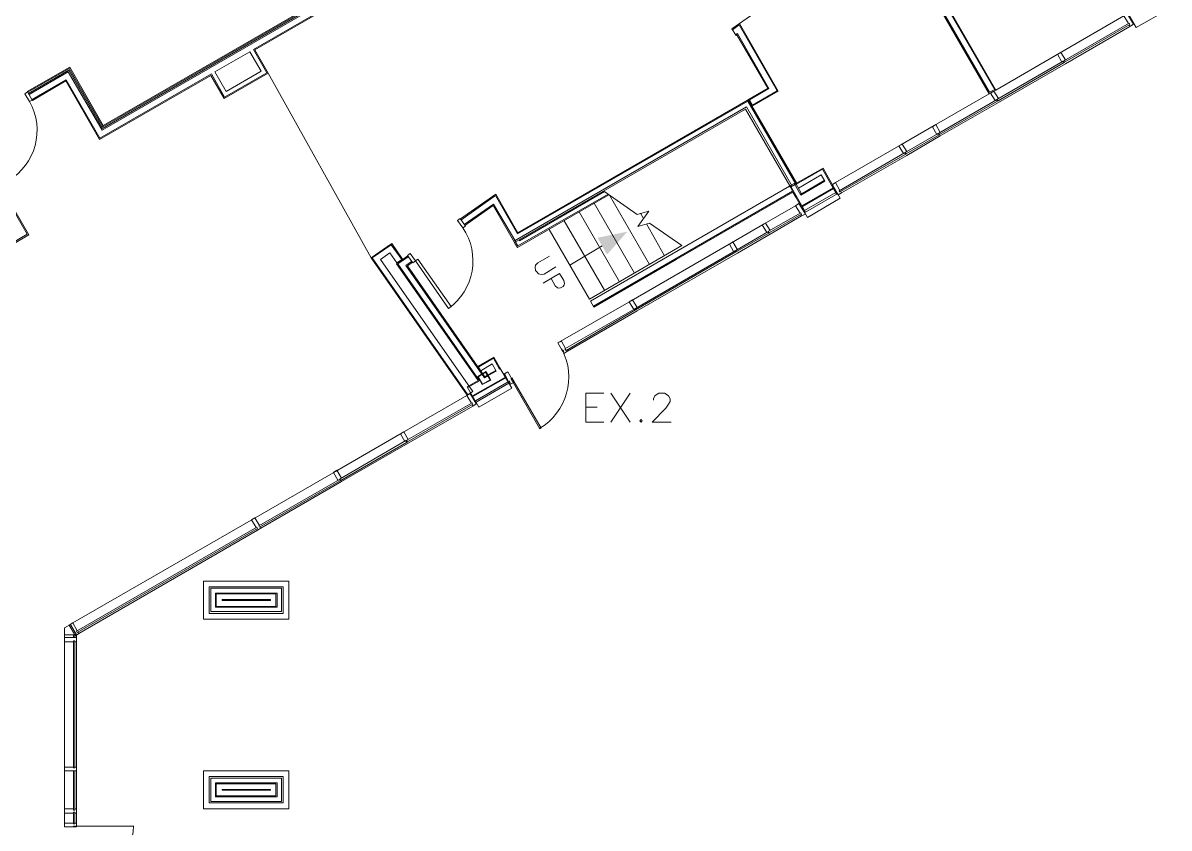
# Model space of a CAD drawing. Header units: millimetres. Extents: x 171 to 6612, y 356 to 4695.
# Drawn here: x 3159 to 3873, y 2614 to 3116 of the extents above; entities that cross this region are included whole.
import ezdxf

# ---------------------------------------------------------------- set-up
doc = ezdxf.new("R2010")
doc.units = ezdxf.units.MM
for name, color, linetype in [('doors', 170, 'Continuous'), ('exits', 251, 'Continuous'), ('stairs up', 3, 'Continuous'), ('walls', 7, 'Continuous')]:
    doc.layers.add(name, color=color, linetype=linetype)

msp = doc.modelspace()

# ---------------------------------------------------------------- linework, layer by layer
at = {"layer": 'doors', "lineweight": 9}
msp.add_lwpolyline([(3405.17, 2968.57), (3403.53, 2967.4), (3424.12, 2937.92), (3425.75, 2939.09)], close=True, dxfattribs=at)
msp.add_lwpolyline([(3462.95, 2894.18), (3480.96, 2862.84), (3481.9, 2863.3), (3463.65, 2894.65), (3463.42, 2894.42)], dxfattribs=at)
for centre, radius, start, end in [((3131.73, 3048.69), 36.29, 300.60221, 29.53496), ((3403.28, 2967.44), 36.13, 305.22178, 34.6401), ((3462, 2895.12), 37.08, 300.21213, 28.19615), ((3191.58, 2615.81), 36.37, 270, 360)]:
    msp.add_arc(centre, radius, start, end, dxfattribs=at)
at = {"layer": 'exits', "lineweight": 9}
for points in [[(3520.96, 2867.05), (3509.73, 2867.05), (3509.73, 2885.06), (3520.96, 2885.06)], [(3525.17, 2885.06), (3537.33, 2867.05)], [(3537.33, 2885.06), (3525.17, 2867.05)], [(3551.84, 2880.85), (3551.84, 2881.55), (3552.54, 2883.42), (3553.47, 2884.12), (3555.11, 2885.06), (3558.62, 2885.06), (3560.26, 2884.12), (3561.19, 2883.42), (3562.13, 2881.55), (3562.13, 2879.91), (3561.19, 2878.28), (3559.56, 2875.7), (3550.9, 2867.05), (3562.83, 2867.05)], [(3509.73, 2876.4), (3516.75, 2876.4)]]:
    msp.add_lwpolyline(points, dxfattribs=at)
msp.add_lwpolyline([(3544.12, 2868.68), (3543.18, 2867.98), (3544.12, 2867.05), (3544.82, 2867.98)], close=True, dxfattribs=at)
at = {"layer": 'stairs up', "lineweight": 9}
for points in [[(3486.81, 2987.05), (3511.84, 2943.54), (3569.38, 2976.99), (3549.26, 2991.02), (3542.01, 2988.92), (3548.8, 2998.51), (3541.54, 2996.4), (3520.96, 3010.91)], [(3524.47, 3008.33), (3549.26, 2965.29)], [(3505.52, 2998.04), (3530.55, 2954.53)], [(3514.88, 3003.42), (3539.91, 2959.91)], [(3543.65, 2997.11), (3545.52, 2993.83)], [(3496.16, 2992.43), (3521.19, 2949.15)], [(3547.39, 2990.56), (3558.62, 2970.67)], [(3499.67, 2964.82), (3519.79, 2976.75)], [(3487.04, 2970.44), (3479.79, 2966.23), (3478.39, 2964.82), (3478.15, 2963.42), (3478.39, 2961.55), (3479.09, 2960.61), (3480.26, 2959.44), (3481.9, 2958.98), (3483.77, 2959.21), (3491.02, 2963.66)], [(3483.06, 2953.6), (3493.36, 2959.68), (3495.93, 2955.23), (3496.4, 2953.36), (3496.16, 2952.66), (3495.46, 2951.49), (3493.82, 2950.79), (3492.66, 2950.56), (3491.95, 2950.79), (3490.55, 2951.96), (3487.98, 2956.4)]]:
    msp.add_lwpolyline(points, dxfattribs=at)
at = {"layer": 'stairs up', "transparency": 33554559}
msp.add_solid([(3516.98, 2981.9), (3535.46, 2985.64), (3522.83, 2971.37)], dxfattribs=at)
at = {"layer": 'walls', "color": 11, "lineweight": 9, "true_color": 0xf27172}
for points in [[(3573.59, 3310.09), (3573.36, 3310.55), (3547.16, 3295.35), (3568.91, 3257.69), (3561.19, 3253.24), (3560.49, 3254.41), (3209.15, 3051.84), (3188.33, 3088.1), (3161.9, 3072.89), (3162.13, 3072.66)], [(3164.94, 3067.51), (3165.17, 3067.28), (3185.99, 3079.44), (3206.81, 3042.95), (3276.28, 3082.95), (3284.47, 3068.45), (3311.84, 3084.36), (3303.65, 3098.86), (3563.53, 3249.03), (3573.36, 3232.19), (3596.05, 3245.29), (3583.88, 3266.34), (3574.29, 3260.73), (3555.81, 3293.01), (3576.63, 3304.94), (3576.4, 3305.17)], [(3583.42, 3266.11), (3595.11, 3245.53), (3573.59, 3233.13), (3563.77, 3249.74), (3302.71, 3099.09), (3311.14, 3084.59), (3284.7, 3069.39), (3276.52, 3083.89), (3207.04, 3043.89), (3186.22, 3080.15), (3164.94, 3067.98)], [(3560.73, 3253.95), (3208.91, 3050.91), (3188.1, 3087.16), (3162.36, 3072.43)], [(3560.96, 3253.48), (3208.68, 3049.97), (3187.86, 3086.23), (3162.6, 3071.72)], [(3561.66, 3253.48), (3561.89, 3253.01), (3208.45, 3048.8), (3187.39, 3085.06), (3163.07, 3071.02)], [(3706.46, 3185.17), (3698.97, 3180.03), (3760.96, 3072.43), (3764.23, 3074.06), (3709.96, 3168.1), (3750.2, 3196.4), (3742.95, 3206.46), (3759.79, 3218.16)], [(3705.05, 3184.94), (3698.03, 3180.03), (3760.72, 3071.49), (3764.94, 3073.83), (3710.67, 3167.86), (3751.13, 3196.17), (3743.88, 3206.23), (3743.65, 3206.7)], [(3859.2, 3133.48), (3844.93, 3125.29), (3852.19, 3112.66), (3872.77, 3124.36), (3865.29, 3136.99)], [(3844.7, 3119.91), (3804.47, 3096.75), (3764.94, 3073.83)], [(3613.12, 3063.77), (3629.5, 3073.13), (3605.4, 3115.23), (3600.49, 3111.96), (3603.3, 3107.75), (3603.77, 3108.22), (3622.95, 3075), (3610.78, 3067.98), (3640.96, 3015.58), (3636.98, 3013.25), (3638.39, 3010.91), (3514.41, 2939.33)], [(3600.96, 3111.26), (3605.17, 3114.3), (3628.8, 3073.36), (3613.36, 3064.47), (3611.49, 3067.75), (3623.65, 3074.77), (3604, 3108.92), (3603.06, 3108.45)], [(3668.8, 3009.74), (3709.5, 3033.13), (3730.32, 3045.29), (3766.57, 3066.11), (3808.21, 3090.2), (3848.44, 3113.36)], [(3760.72, 3071.49), (3726.57, 3051.84), (3705.75, 3039.68), (3665.05, 3016.29)], [(3610.78, 3067.75), (3467.39, 2984.94), (3453.59, 3009.04), (3431.6, 2993.6)], [(3640.49, 3015.12), (3610.55, 3066.81), (3467.16, 2984.24), (3453.36, 3008.1), (3431.84, 2992.89)], [(3434.41, 2989.39), (3451.95, 3002.02), (3465.29, 2978.86), (3609.15, 3061.9), (3636.75, 3014.18), (3640.26, 3016.05), (3644, 3009.27)], [(3638.15, 3013.95), (3609.61, 3063.3), (3465.29, 2980.03)], [(3018.04, 2988.22), (3048.45, 2935.35), (3133.36, 2984.47), (3137.57, 2969.04), (3162.83, 2983.77), (3127.28, 3045.29), (3130.55, 3047.4), (3130.32, 3047.63)], [(3018.51, 2988.45), (3048.68, 2936.29), (3133.83, 2985.41), (3137.8, 2969.97), (3161.9, 2984.01), (3126.34, 3045.53), (3130.32, 3047.87)], [(3637.22, 3013.48), (3636.75, 3014.18), (3636.51, 3013.95), (3512.54, 2942.37), (3514.64, 2938.63), (3565.87, 2968.33), (3638.62, 3010.2), (3640.49, 3007.16), (3647.74, 2994.53), (3668.09, 3006.46), (3660.84, 3019.09), (3657.33, 3025.18), (3640.49, 3015.58)], [(3642.13, 3012.78), (3656.16, 3020.96), (3658.5, 3016.99), (3643.53, 3008.33), (3639.32, 3015.58)], [(3665.75, 3009.04), (3657.1, 3024.47), (3640.72, 3015.12)], [(3636.51, 3013.95), (3636.98, 3013.25)], [(3636.98, 3014.18), (3646.34, 2997.81), (3645.87, 2997.57)], [(3641.66, 3013.25), (3641.66, 3013.25)], [(3658.03, 3017.46), (3643.3, 3008.8)], [(3663.65, 3013.01), (3644.23, 3001.78)], [(3663.88, 3012.54), (3644.47, 3001.32)], [(3521.19, 3010.67), (3468.33, 2980.03), (3468.09, 2980.5), (3465.29, 2978.86), (3467.16, 2975.82), (3524, 3008.57)], [(3523.53, 3009.04), (3467.39, 2976.75), (3465.99, 2979.09)], [(3665.29, 3009.97), (3645.87, 2998.74)], [(3666.46, 3009.5), (3646.34, 2997.81)], [(3465.99, 2979.33), (3452.19, 3002.72), (3433.94, 2990.09)], [(3454.76, 2997.34), (3454.76, 2997.34)], [(3640.26, 3001.78), (3620.61, 2990.56), (3600.26, 2978.63), (3537.8, 2942.6), (3492.19, 2916.4)], [(3498.27, 2911.26), (3541.54, 2936.29), (3604, 2972.31), (3624.35, 2984.01), (3644, 2995.47)], [(3395.11, 2968.33), (3388.56, 2977.46), (3376.63, 2969.27), (3436.28, 2884.12)], [(3469.03, 2982.13), (3469.03, 2982.13)], [(3398.85, 2970.67), (3391.84, 2965.53), (3442.6, 2893.01), (3435.81, 2889.04), (3443.06, 2876.4), (3463.65, 2888.33), (3456.16, 2900.97), (3452.42, 2907.51), (3442.6, 2901.9), (3444.23, 2899.09), (3451.25, 2903.3), (3453.59, 2899.33), (3448.68, 2896.52)], [(3399.09, 2969.97), (3392.54, 2965.53), (3443.53, 2892.78), (3436.05, 2888.57)], [(3401.19, 2967.16), (3397.68, 2964.59), (3444.94, 2896.99)], [(3445.4, 2897.46), (3398.62, 2964.36), (3401.66, 2966.7)], [(3495.93, 2911.02), (3495.46, 2910.79), (3494.99, 2911.73)], [(3456.63, 2900.26), (3455.93, 2900.03), (3452.19, 2906.81), (3443.06, 2901.43)], [(3448.44, 2896.29), (3446.81, 2895.35), (3445.64, 2897.22)], [(3453.59, 2899.33), (3453.83, 2898.86), (3448.91, 2896.05)], [(3459.67, 2895.12), (3439.09, 2883.42)], [(3459.91, 2894.65), (3439.32, 2882.95)], [(3461.31, 2892.08), (3440.96, 2880.38)], [(3461.78, 2891.37), (3441.43, 2879.44)], [(3445.17, 2896.75), (3446.57, 2894.65), (3448.68, 2895.82)], [(3435.58, 2883.66), (3395.35, 2860.5), (3353.71, 2836.4), (3302.71, 2806.93), (3190.2, 2742.14)], [(3307.39, 2801.08), (3357.45, 2830.09), (3399.09, 2853.95), (3439.32, 2877.11)], [(3193.94, 2735.59), (3305.29, 2799.91)], [(3185.05, 2736.52), (3185.05, 2733.01)], [(3192.54, 2733.01), (3192.54, 2734.65)], [(3185.05, 2730.44), (3185.05, 2652.31)], [(3192.54, 2652.31), (3192.54, 2730.44)], [(3185.05, 2649.97), (3185.05, 2625.18), (3185.05, 2615.12)], [(3192.54, 2626.35), (3192.54, 2649.97)], [(3192.54, 2617.46), (3192.54, 2623.77)], [(3191.6, 2615.59), (3191.6, 2615.12), (3190.67, 2615.12)], [(3191.84, 2615.59), (3228.09, 2615.59)]]:
    msp.add_lwpolyline(points, dxfattribs=at)
at = {"layer": 'walls', "color": 11, "lineweight": 5, "true_color": 0xf27172}
for points in [[(3698.03, 3180.03), (3605.4, 3115.23)], [(3375.93, 2969.27), (3311.84, 3084.36)]]:
    msp.add_lwpolyline(points, dxfattribs=at)
at = {"layer": 'walls', "color": 11, "lineweight": 9, "true_color": 0xf27172}
for points in [[(3846.81, 3121.08), (3844.7, 3119.91), (3847.51, 3115.23), (3847.98, 3115.47), (3848.44, 3114.53), (3847.98, 3114.3), (3848.44, 3113.36), (3850.55, 3114.77)], [(3847.98, 3115.47), (3807.27, 3092.08), (3807.74, 3091.14), (3848.44, 3114.53)], [(3278.62, 3085.06), (3285.64, 3072.89), (3307.63, 3085.53), (3300.38, 3097.69)], [(3805.4, 3097.22), (3803.3, 3096.05), (3806.1, 3091.14), (3806.81, 3091.84), (3807.51, 3090.91), (3807.74, 3091.14), (3807.27, 3092.08), (3808.21, 3092.54)], [(3806.81, 3091.84), (3765.64, 3067.98), (3766.34, 3067.05), (3807.51, 3090.91)], [(3163.3, 3066.58), (3160.49, 3071.49), (3162.13, 3072.66), (3164.94, 3067.51)], [(3763.77, 3073.13), (3761.66, 3071.96), (3764.47, 3067.28), (3765.4, 3067.75), (3765.87, 3066.81), (3766.34, 3067.05), (3765.64, 3067.98), (3766.57, 3068.45)], [(3765.4, 3067.75), (3729.38, 3046.93), (3729.85, 3046.23), (3765.87, 3066.81)], [(3727.51, 3052.31), (3725.4, 3050.91), (3728.21, 3046.23), (3728.91, 3046.7), (3729.61, 3045.99), (3729.85, 3046.23), (3729.38, 3046.93), (3730.32, 3047.4)], [(3706.69, 3040.15), (3704.58, 3038.98), (3707.39, 3034.3), (3708.09, 3034.77), (3708.79, 3033.83), (3709.03, 3034.06), (3708.56, 3035), (3709.5, 3035.47)], [(3728.91, 3046.7), (3708.56, 3035), (3709.03, 3034.06), (3729.61, 3045.99)], [(3708.09, 3034.77), (3667.39, 3011.14), (3667.86, 3010.44), (3708.79, 3033.83)], [(3667.86, 3011.37), (3665.05, 3016.29), (3662.95, 3014.88), (3666.69, 3008.57), (3668.8, 3009.74), (3668.33, 3010.67), (3667.86, 3010.44), (3667.39, 3011.14)], [(3643.53, 2997.34), (3623.42, 2985.88), (3623.88, 2984.94), (3644, 2996.64)], [(3642.36, 3003.19), (3640.26, 3001.78), (3643.06, 2997.11), (3643.53, 2997.34), (3644, 2996.64), (3643.53, 2996.17), (3644, 2995.47), (3646.34, 2996.64)], [(3431.37, 2993.83), (3429.73, 2992.66), (3433.01, 2987.98), (3434.64, 2989.15)], [(3621.54, 2991.02), (3619.44, 2989.85), (3622.25, 2985.18), (3622.95, 2985.64), (3623.65, 2984.71), (3623.88, 2984.94), (3623.42, 2985.88), (3624.35, 2986.35)], [(3622.95, 2985.64), (3603.06, 2973.95), (3603.53, 2973.25), (3623.65, 2984.71)], [(3395.58, 2968.57), (3388.8, 2978.39), (3375.93, 2969.27), (3435.81, 2883.89), (3439.32, 2886.23), (3381.78, 2968.33), (3387.63, 2972.54), (3392.07, 2966.23)], [(3601.19, 2979.33), (3599.09, 2977.92), (3601.66, 2973.25), (3602.6, 2973.71), (3603.06, 2973.01), (3603.53, 2973.25), (3603.06, 2973.95), (3604, 2974.42)], [(3400.26, 2972.08), (3398.62, 2970.91), (3401.9, 2966.23), (3403.53, 2967.4)], [(3602.6, 2973.71), (3540.61, 2937.92), (3541.08, 2937.22), (3603.06, 2973.01)], [(3538.74, 2943.3), (3536.63, 2941.9), (3539.44, 2937.22), (3540.14, 2937.69), (3540.61, 2936.99), (3541.08, 2937.22), (3540.61, 2937.92), (3541.54, 2938.39)], [(3540.14, 2937.69), (3496.63, 2912.66), (3497.33, 2911.73), (3540.61, 2936.99)], [(3494.53, 2917.57), (3492.19, 2916.4), (3494.99, 2911.73), (3495.46, 2911.96), (3495.93, 2911.02), (3495.46, 2910.79), (3495.93, 2909.85), (3498.27, 2911.26), (3497.57, 2911.96), (3497.33, 2911.73), (3496.63, 2912.66), (3497.1, 2912.9)], [(3461.08, 2898.39), (3458.97, 2897.22), (3461.54, 2892.31), (3462.01, 2892.54), (3462.48, 2891.84), (3462.25, 2891.61), (3462.71, 2890.67), (3464.82, 2891.84), (3464.35, 2892.78), (3463.88, 2892.54), (3463.42, 2893.48), (3463.88, 2893.71)], [(3437.68, 2884.82), (3435.58, 2883.66), (3438.39, 2878.98), (3438.85, 2879.21), (3439.32, 2878.28), (3438.85, 2878.04), (3439.32, 2877.11), (3441.43, 2878.51)], [(3438.85, 2879.21), (3398.15, 2855.82), (3398.62, 2854.88), (3439.32, 2878.28)], [(3397.68, 2855.59), (3356.75, 2831.73), (3357.22, 2830.79), (3398.39, 2854.65)], [(3396.28, 2860.97), (3394.18, 2859.8), (3396.98, 2855.12), (3397.68, 2855.59), (3398.39, 2854.65), (3398.62, 2854.88), (3398.15, 2855.82), (3399.09, 2856.29)], [(3354.64, 2837.11), (3352.54, 2835.7), (3355.35, 2831.02), (3356.28, 2831.49), (3356.75, 2830.56), (3357.22, 2830.79), (3356.75, 2831.73), (3357.45, 2832.19)], [(3356.28, 2831.49), (3305.99, 2802.49), (3306.46, 2801.78), (3356.75, 2830.56)], [(3303.65, 2807.63), (3301.54, 2806.23), (3304.35, 2801.55), (3304.82, 2801.78), (3305.29, 2800.85), (3304.82, 2800.61), (3305.29, 2799.91), (3307.39, 2801.08), (3306.93, 2802.02), (3306.46, 2801.78), (3305.99, 2802.49), (3306.46, 2802.72)], [(3304.82, 2801.78), (3192.54, 2736.99), (3193.01, 2736.05), (3305.29, 2800.85)], [(3324.7, 2744.47), (3324.7, 2768.1), (3271.6, 2768.1), (3271.6, 2744.47)], [(3321.19, 2747.98), (3321.19, 2764.59), (3275.11, 2764.59), (3275.11, 2747.98)], [(3320.26, 2749.15), (3320.26, 2763.66), (3276.28, 2763.66), (3276.28, 2749.15)], [(3317.45, 2751.96), (3317.45, 2760.61), (3279.09, 2760.61), (3279.09, 2751.96)], [(3316.75, 2752.43), (3316.75, 2760.15), (3279.56, 2760.15), (3279.56, 2752.43)], [(3283.3, 2756.17), (3283.3, 2756.64), (3313.24, 2756.64), (3313.24, 2756.17)], [(3185.05, 2739.09), (3185.05, 2734.65), (3192.54, 2734.65), (3188.8, 2741.2)], [(3193.01, 2737.22), (3190.2, 2742.14), (3188.1, 2740.73), (3191.84, 2734.18), (3193.94, 2735.59), (3193.48, 2736.29), (3193.01, 2736.05), (3192.54, 2736.99)], [(3185.05, 2733.01), (3185.05, 2730.44), (3190.67, 2730.44), (3190.67, 2730.91), (3191.6, 2730.91), (3191.6, 2730.44), (3192.54, 2730.44), (3192.54, 2733.01)], [(3190.67, 2734.65), (3190.67, 2733.01), (3191.6, 2733.01), (3191.6, 2734.65)], [(3190.67, 2730.91), (3190.67, 2651.84), (3191.6, 2651.84), (3191.6, 2730.91)], [(3190.67, 2652.31), (3185.05, 2652.31), (3185.05, 2649.97), (3192.54, 2649.97), (3192.54, 2652.31), (3191.6, 2652.31), (3191.6, 2651.84), (3190.67, 2651.84)], [(3190.67, 2649.97), (3190.67, 2625.64), (3191.6, 2625.64), (3191.6, 2649.97)], [(3324.7, 2626.35), (3324.7, 2649.97), (3271.6, 2649.97), (3271.6, 2626.35)], [(3321.19, 2630.09), (3321.19, 2646.46), (3275.11, 2646.46), (3275.11, 2630.09)], [(3320.26, 2631.02), (3320.26, 2645.53), (3276.28, 2645.53), (3276.28, 2631.02)], [(3317.45, 2633.83), (3317.45, 2642.49), (3279.09, 2642.49), (3279.09, 2633.83)], [(3313.24, 2634.53), (3316.75, 2634.53), (3316.75, 2642.02), (3279.56, 2642.02), (3279.56, 2634.53)], [(3283.3, 2638.04), (3283.3, 2638.51), (3313.24, 2638.51), (3313.24, 2638.04)], [(3185.05, 2626.35), (3185.05, 2623.77), (3190.67, 2623.77), (3190.67, 2624.24), (3191.6, 2624.24), (3191.6, 2623.77), (3192.54, 2623.77), (3192.54, 2626.35), (3191.6, 2626.35), (3191.6, 2625.64), (3190.67, 2625.64), (3190.67, 2626.35)], [(3190.67, 2624.24), (3190.67, 2616.99), (3191.6, 2616.99), (3191.6, 2624.24)], [(3185.05, 2617.46), (3185.05, 2615.12), (3190.67, 2615.12), (3190.67, 2615.59), (3191.6, 2615.59), (3191.6, 2615.12), (3192.54, 2615.12), (3192.54, 2617.46), (3191.6, 2617.46), (3191.6, 2616.99), (3190.67, 2616.99), (3190.67, 2617.46)]]:
    msp.add_lwpolyline(points, close=True, dxfattribs=at)
at = {"layer": 'walls', "color": 11, "lineweight": 0, "true_color": 0xf27172}
for points in [[(3442.36, 2895.59), (3445.17, 2890.44), (3450.55, 2893.25), (3447.51, 2898.63)], [(3442.6, 2895.35), (3447.28, 2898.16), (3450.08, 2893.48), (3445.4, 2890.67)]]:
    msp.add_lwpolyline(points, close=True, dxfattribs=at)

doc.saveas('drawing.dxf')
